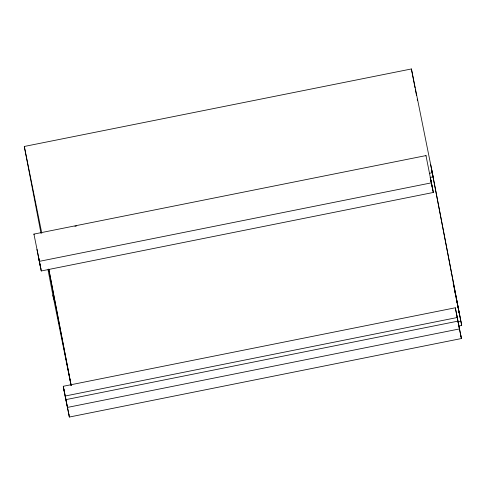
<?xml version="1.0" encoding="UTF-8"?>
<svg xmlns="http://www.w3.org/2000/svg" width="486" height="486" viewBox="0 0 486 486"><rect width="100%" height="100%" fill="white"/><g stroke="black" fill="none" stroke-linecap="round" stroke-linejoin="round"><path stroke-width="0.73" d="M40.988 233.25L24.3 146.468L411.411 68.957L433.129 176.843L430.146 177.439M34.008 234.501L33.929 234.088L425.967 155.593L433.312 192.468L41.274 270.963L38.437 257.07M74.917 226.306L76.405 226.008M429.363 173.344L432.34 172.749M41.274 270.963L39.421 261.334L431.459 182.833M64.869 394.486L63.277 386.279L455.315 307.778L457.277 317.51L65.239 396.005M65.938 399.626L457.976 321.131L461.396 338.542L69.358 417.043L63.788 389.383L63.866 389.796M457.933 321.951L460.91 321.349L455.68 295.403M458.723 326.045L461.7 325.45L460.91 321.349M69.358 417.043L67.505 407.408L459.543 328.913M432.643 189.139L432.874 190.263M460.728 335.212L460.965 336.342M40.605 267.634L40.836 268.758M68.69 413.714L68.927 414.837M451.196 273.162L451.494 274.645M453.14 282.803L453.438 284.286M453.736 285.768L455.382 293.921M453.626 285.416L453.93 286.898M454.677 290.604L455.868 296.539M456.172 298.021L461.7 325.45M430.262 177.177L433.312 192.468M456.791 315.426L458.754 325.158L457.162 316.945M459.021 326.762L461.396 338.542M24.3 146.468L41.79 233.207M52.871 295.075L71.108 385.52M33.929 234.088L39.421 261.334M63.277 386.279L67.505 407.408M430.948 180.324L431.501 183.094M459.033 326.404L459.586 329.168M38.91 258.825L39.457 261.59M66.995 404.899L67.548 407.669M431.501 168.721L459.92 316.501M430.718 164.827L459.136 312.613M411.411 68.957L415.062 87.954M415.348 89.442L416.496 95.402M417.213 99.126L417.498 100.62M430.845 180.087L432.437 188.301M430.329 177.767L430.59 179.134M455.315 307.778L456.907 315.991M425.967 155.593L426.046 156M48.819 269.25L71.096 385.1M48.746 269.074L71.132 385.501M48.005 269.748L53.66 299.176M36.966 249.421L38.552 257.629M38.807 258.588L40.399 266.796M65.124 395.446L66.71 403.653"/></g></svg>
